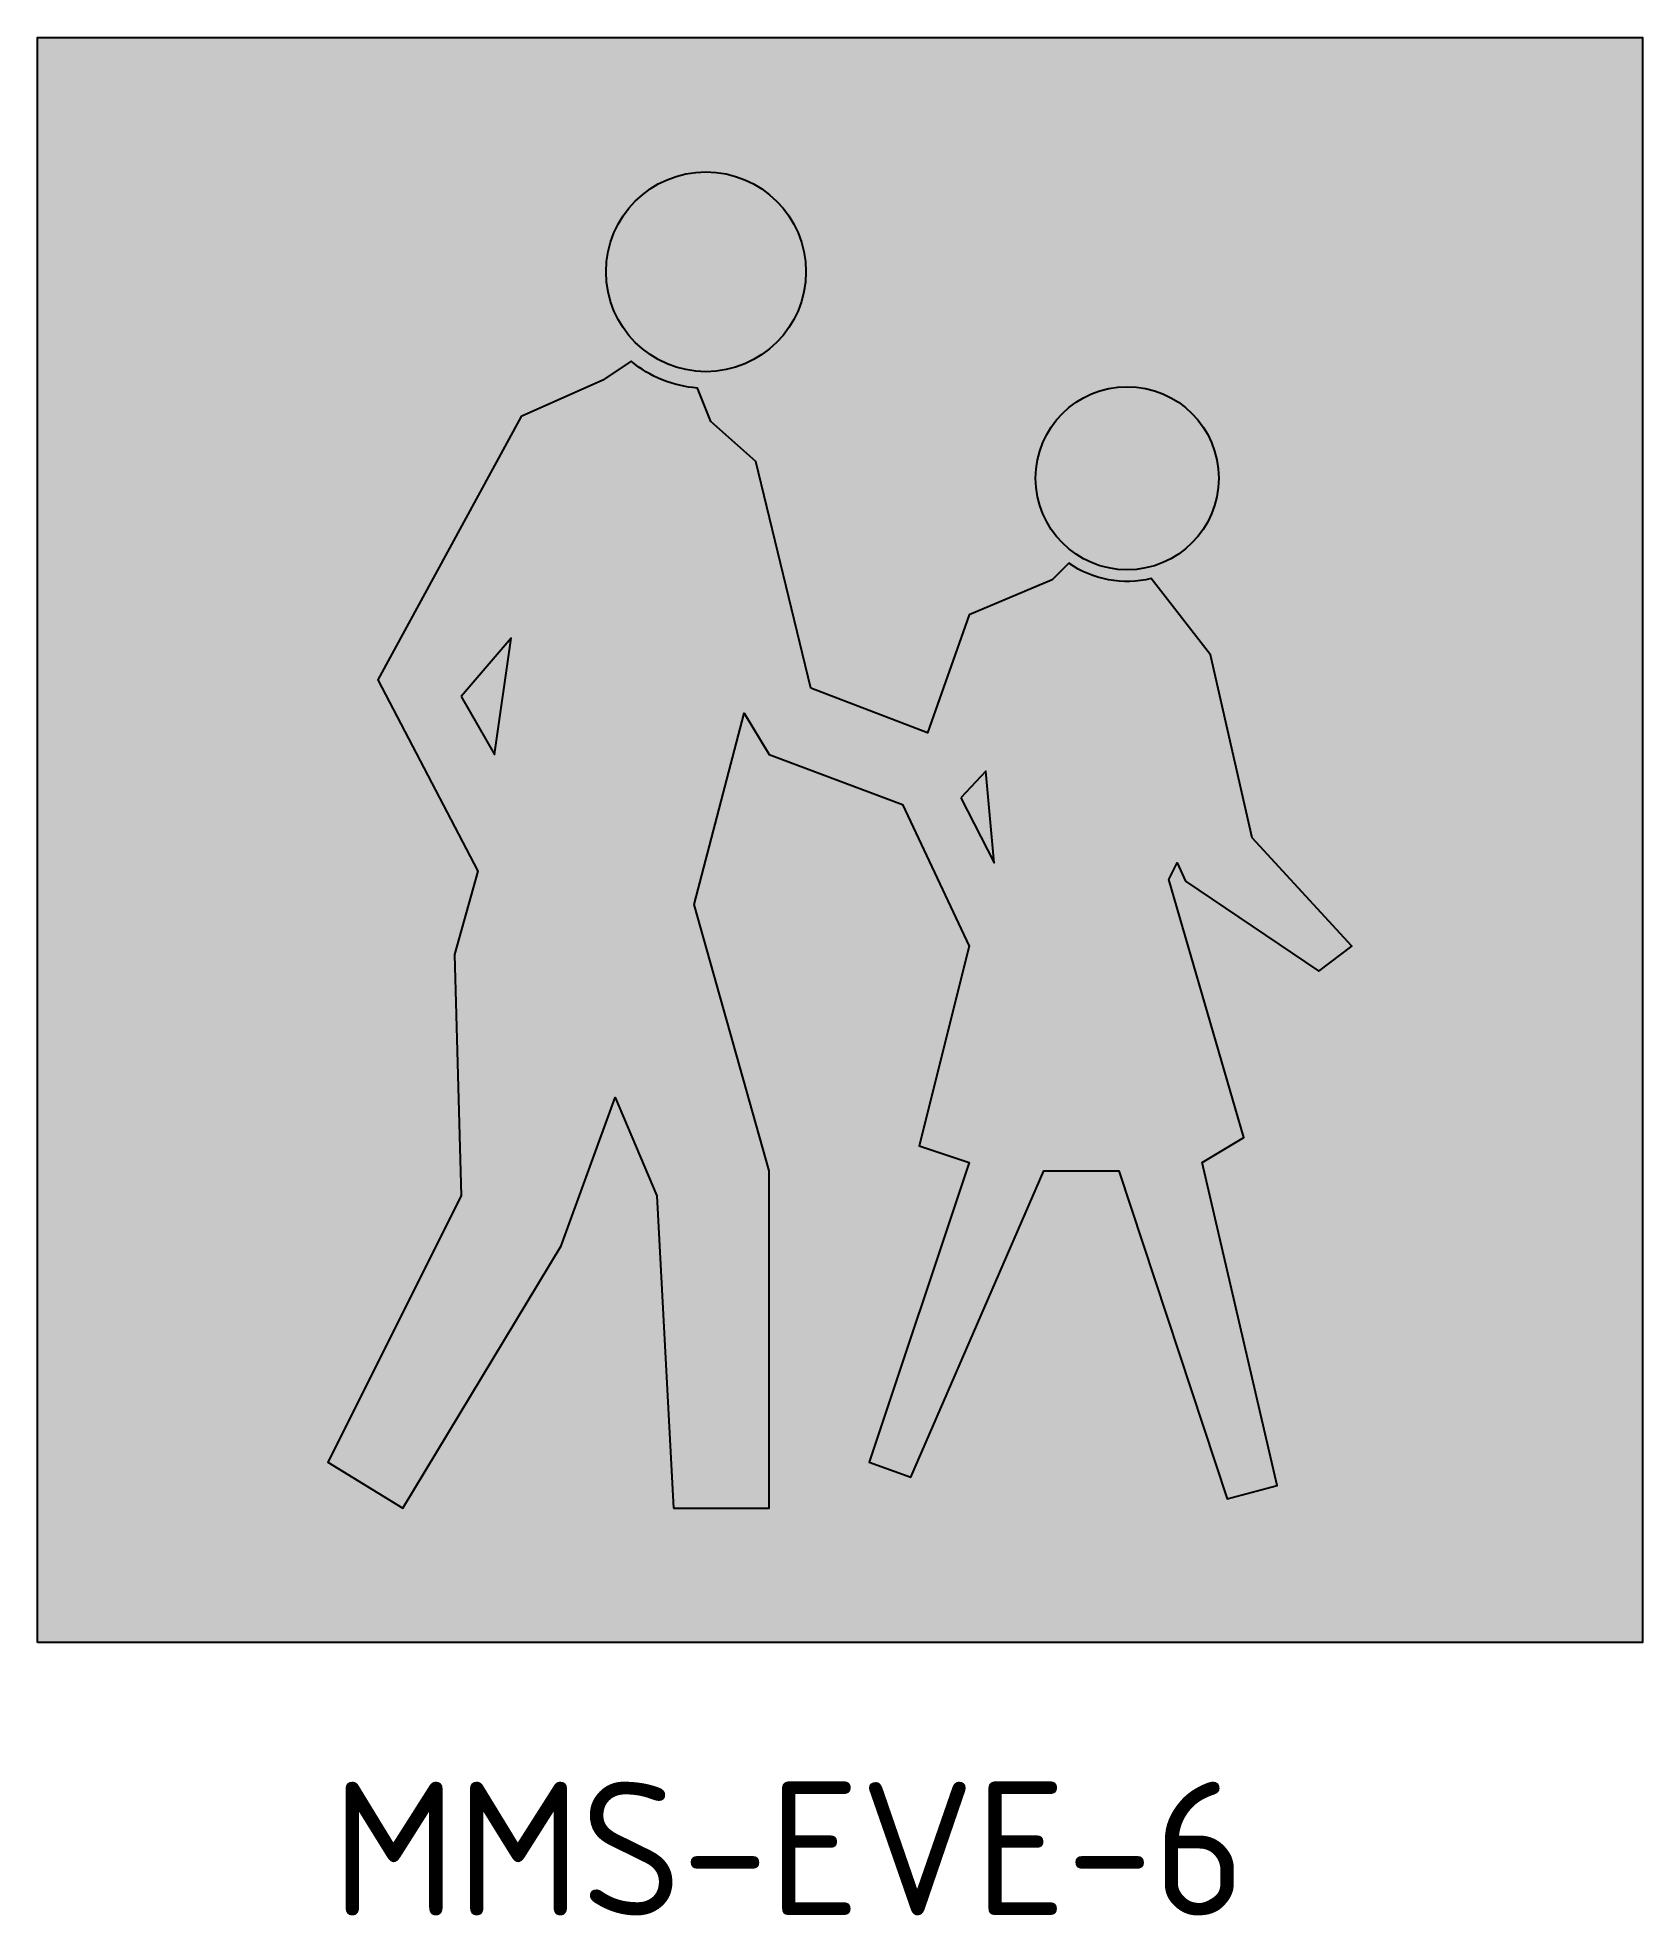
# Model space of a CAD drawing. Extents: x 151.2 to 211.2, y 167.5 to 237.7.
import ezdxf

# ---------------------------------------------------------------- set-up
doc = ezdxf.new("R2010")
doc.units = 0
doc.header["$LTSCALE"] = 0.3
doc.header["$MEASUREMENT"] = 0
for name, color, linetype in [('L25', 1, 'CONTINUOUS'), ('NOTES', 1, 'CONTINUOUS'), ('orange', 30, 'CONTINUOUS')]:
    doc.layers.add(name, color=color, linetype=linetype)
doc.styles.add('iso', font='iso3098b.shx')

msp = doc.modelspace()

# ---------------------------------------------------------------- hatches: boundary and pattern name
at = {"layer": 'L25'}
h = msp.add_hatch(color=256, dxfattribs=at)
edge = h.paths.add_edge_path()
edge.add_arc((176.2326119893494, 228.9291542061655), 3.734925877375028, 0, 360)
edge = h.paths.add_edge_path(flags=17)
edge.add_arc((191.981549438946, 221.2103073929239), 3.423682054260441, 0, 360)
edge = h.paths.add_edge_path()
edge.add_line((175.018761079201, 182.7094464736497), (178.5980650450194, 182.7094464736497))
edge.add_line((178.5980650450194, 182.7094464736497), (178.5980650450194, 195.3148213097903))
edge.add_line((178.5980650450194, 195.3148213097903), (175.7968706369891, 205.2746236494572))
edge.add_line((175.7968706369891, 205.2746236494572), (177.6643335756761, 212.4332315810927))
edge.add_line((177.6643335756761, 212.4332315810926), (178.5980650450194, 210.8770124655197))
edge.add_line((178.5980650450194, 210.8770124655197), (183.5779662148531, 209.0095495268321))
edge.add_line((183.5779662148531, 209.0095495268321), (186.0679167997689, 203.7184045338842))
edge.add_line((186.0679167997689, 203.7184045338842), (184.200453861082, 196.2485527791343))
edge.add_line((184.200453861082, 196.2485527791343), (186.0679167997689, 195.626065132905))
edge.add_line((186.0679167997689, 195.6260651329051), (182.3329909223951, 184.4212875007798))
edge.add_line((182.3329909223951, 184.4212875007797), (183.8892100379676, 183.8610486191737))
edge.add_line((183.8892100379675, 183.8610486191737), (188.8691112078012, 195.3148213097903))
edge.add_line((188.8691112078012, 195.3148213097903), (191.6703056158315, 195.3148213097903))
edge.add_line((191.6703056158315, 195.3148213097903), (195.7164753163217, 183.0518146790756))
edge.add_line((195.7164753163217, 183.0518146790756), (197.5839382550086, 183.549804796059))
edge.add_line((197.5839382550086, 183.549804796059), (194.7827438469783, 195.6260651329051))
edge.add_line((194.7827438469783, 195.6260651329051), (196.3389629625507, 196.5597966022487))
edge.add_line((196.3389629625507, 196.5597966022487), (193.5377685545203, 206.2083551188009))
edge.add_line((193.5377685545204, 206.2083551188009), (193.8490123776348, 206.83084276503))
edge.add_line((193.8490123776347, 206.83084276503), (194.1602562007493, 206.146106354178))
edge.add_line((194.1602562007493, 206.146106354178), (199.140157370583, 202.7846730645406))
edge.add_line((199.1401573705829, 202.7846730645405), (200.3851326630409, 203.7184045338842))
edge.add_line((200.3851326630409, 203.7184045338842), (196.6502067856652, 207.764574234374))
edge.add_line((196.6502067856652, 207.764574234374), (195.0939876700928, 214.6119383428945))
edge.add_line((195.0939876700928, 214.6119383428945), (192.8810335552276, 217.4571650620057))
edge.add_arc((191.9815494389465, 221.2103073929231), 3.85942340661999, 235.5141978287623, 283.47739924963986, ccw=False)
edge.add_line((189.7963361795209, 218.0291138995315), (189.1803550309157, 217.4131327509258))
edge.add_line((189.1803550309157, 217.4131327509257), (186.0679167997689, 216.1059086938444))
edge.add_line((186.0679167997689, 216.1059086938445), (184.5116976841965, 211.6862464056174))
edge.add_line((184.5116976841965, 211.6862464056174), (180.1542841605919, 213.3669630504365))
edge.add_line((180.1542841605919, 213.3669630504365), (178.1000749280363, 221.8327950391529))
edge.add_line((178.1000749280363, 221.8327950391529), (176.419358283218, 223.3267653901028))
edge.add_line((176.419358283218, 223.3267653901028), (175.9167838521074, 224.5832014678795))
edge.add_arc((176.2326119893497, 228.9291542061646), 4.357413523603388, 230.0286065746341, 265.84352028010005, ccw=False)
edge.add_line((173.4333874943765, 225.5897837801077), (172.3731885827279, 224.8829845056762))
edge.add_line((172.3731885827279, 224.8829845056762), (169.3229991162058, 223.5135116839721))
edge.add_line((169.3229991162058, 223.5135116839721), (163.9696053586349, 213.678206873551))
edge.add_line((163.9696053586349, 213.6782068735509), (167.7045312360086, 206.5195989419155))
edge.add_line((167.7045312360086, 206.5195989419155), (166.8330485312881, 203.4071607107697))
edge.add_line((166.8330485312881, 203.4071607107697), (167.0820435897797, 194.3810898404467))
edge.add_line((167.0820435897797, 194.3810898404466), (162.1021424199461, 184.4212875007797))
edge.add_line((162.1021424199461, 184.4212875007797), (164.9033368279783, 182.7094464736497))
edge.add_line((164.9033368279783, 182.7094464736497), (170.8169694671554, 192.513626901759))
edge.add_line((170.8169694671554, 192.513626901759), (172.8400543173995, 198.0537669531987))
edge.add_line((172.8400543173995, 198.0537669531987), (174.396273432972, 194.3810898404466))
edge.add_line((174.396273432972, 194.3810898404466), (175.018761079201, 182.7094464736497))
h.paths.add_polyline_path([(185.7566729766544, 209.2585445853239), (187.0016482691143, 206.83084276503), (186.690404445998, 210.2545248192906)], flags=16)
h.paths.add_polyline_path([(167.0820435897797, 213.0557192273217), (168.3270188822376, 210.8770124655197), (168.9495065284667, 215.2344259891239)], flags=16)
at = {"layer": 'orange'}
h = msp.add_hatch(color=256, dxfattribs=at)
h.paths.add_polyline_path([(211.2441243346594, 237.6867632785951), (151.2441243346593, 237.6867632785951), (151.2441243346593, 177.686763278595), (211.2441243346593, 177.6867632785951)])
h.paths.add_polyline_path([(183.5779662148531, 209.0095495268322), (178.5980650450194, 210.8770124655198), (177.6643335756761, 212.4332315810926), (175.7968706369891, 205.2746236494571), (178.5980650450194, 195.3148213097904), (178.5980650450194, 182.7094464736497), (175.018761079201, 182.7094464736497), (174.396273432972, 194.3810898404467), (172.8400543173995, 198.0537669531987), (170.8169694671554, 192.513626901759), (164.9033368279783, 182.7094464736498), (162.1021424199461, 184.4212875007797), (167.0820435897797, 194.3810898404466), (166.8330485312881, 203.4071607107698), (167.7045312360086, 206.5195989419155), (163.9696053586349, 213.678206873551), (169.3229991162059, 223.5135116839721), (172.3731885827277, 224.8829845056761), (173.4333874943765, 225.5897837801077, 0.1575566957737704), (175.9167838521074, 224.5832014678795), (176.419358283218, 223.3267653901029), (178.1000749280363, 221.8327950391528), (180.1542841605919, 213.3669630504365), (184.5116976841965, 211.6862464056174), (186.0679167997689, 216.1059086938444), (189.1803550309156, 217.4131327509257), (189.7963361795209, 218.0291138995315, 0.2123887489718954), (192.8810335552276, 217.4571650620057), (195.0939876700927, 214.6119383428945), (196.6502067856652, 207.764574234374), (200.3851326630409, 203.7184045338842), (199.1401573705829, 202.7846730645405), (194.1602562007494, 206.1461063541778), (193.8490123776347, 206.83084276503), (193.5377685545204, 206.2083551188009), (196.3389629625507, 196.5597966022487), (194.7827438469783, 195.6260651329051), (197.5839382550086, 183.549804796059), (195.7164753163217, 183.0518146790756), (191.6703056158315, 195.3148213097903), (188.8691112078012, 195.3148213097903), (183.8892100379675, 183.8610486191737), (182.332990922395, 184.4212875007797), (186.0679167997689, 195.6260651329051), (184.200453861082, 196.2485527791343), (186.0679167997689, 203.7184045338842)], flags=16)
h.paths.add_polyline_path([(185.7566729766544, 209.2585445853239), (186.690404445998, 210.2545248192905), (187.0016482691143, 206.83084276503)], flags=0)
h.paths.add_polyline_path([(168.3270188822376, 210.8770124655197), (167.0820435897797, 213.0557192273217), (168.9495065284667, 215.2344259891239)], flags=0)
h.paths.add_polyline_path([(188.5578673846856, 221.2103073929239, -1), (195.4052314932065, 221.2103073929239, -1)], flags=16)
h.paths.add_polyline_path([(172.4976861119744, 228.9291542061655, -1), (179.9675378667244, 228.9291542061655, -1)], flags=16)

# ---------------------------------------------------------------- linework, layer by layer
at = {"layer": 'L25'}
for points in [[(151.2441243346594, 177.6867632785951), (151.2441243346594, 237.6867632785951), (211.2441243346594, 237.6867632785951), (211.2441243346594, 177.6867632785951)], [(167.0820435897797, 213.0557192273217), (168.3270188822376, 210.8770124655197), (168.9495065284667, 215.2344259891239)], [(185.7566729766544, 209.2585445853239), (187.0016482691143, 206.83084276503), (186.690404445998, 210.2545248192906)]]:
    msp.add_lwpolyline(points, close=True, dxfattribs=at)
msp.add_lwpolyline([(175.018761079201, 182.7094464736497), (178.5980650450194, 182.7094464736497), (178.5980650450194, 195.3148213097903), (175.7968706369891, 205.2746236494572), (177.6643335756761, 212.4332315810926), (178.5980650450194, 210.8770124655197), (183.5779662148531, 209.0095495268321), (186.0679167997689, 203.7184045338842), (184.200453861082, 196.2485527791343), (186.0679167997689, 195.6260651329051), (182.3329909223951, 184.4212875007797), (183.8892100379675, 183.8610486191737), (188.8691112078012, 195.3148213097903), (191.6703056158315, 195.3148213097903), (195.7164753163217, 183.0518146790756), (197.5839382550086, 183.549804796059), (194.7827438469783, 195.6260651329051), (196.3389629625507, 196.5597966022487), (193.5377685545204, 206.2083551188009), (193.8490123776347, 206.83084276503), (194.1602562007493, 206.146106354178), (199.1401573705829, 202.7846730645405), (200.3851326630409, 203.7184045338842), (196.6502067856652, 207.764574234374), (195.0939876700928, 214.6119383428945), (192.8810335552276, 217.4571650620057, -0.2123887489718953), (189.7963361795209, 218.0291138995315), (189.1803550309157, 217.4131327509257), (186.0679167997689, 216.1059086938445), (184.5116976841965, 211.6862464056174), (180.1542841605919, 213.3669630504365), (178.1000749280363, 221.8327950391529), (176.419358283218, 223.3267653901028), (175.9167838521074, 224.5832014678795, -0.1575566957737704), (173.4333874943765, 225.5897837801077), (172.3731885827279, 224.8829845056762), (169.3229991162058, 223.5135116839721), (163.9696053586349, 213.6782068735509), (167.7045312360086, 206.5195989419155), (166.8330485312881, 203.4071607107697), (167.0820435897797, 194.3810898404466), (162.1021424199461, 184.4212875007797), (164.9033368279783, 182.7094464736497), (170.8169694671554, 192.513626901759), (172.8400543173995, 198.0537669531987), (174.396273432972, 194.3810898404466)], format="xyb", close=True, dxfattribs=at)
for centre, radius in [((176.2326119893494, 228.9291542061655), 3.734925877375028), ((191.981549438946, 221.2103073929239), 3.423682054260441)]:
    msp.add_circle(centre, radius, dxfattribs=at)

# ---------------------------------------------------------------- texts
at = {"layer": 'NOTES', "style": 'iso'}
msp.add_text(' MMS-EVE-6', height=5, dxfattribs=at).set_placement((159.2118322384371, 167.4761869190253))

doc.saveas('drawing.dxf')
